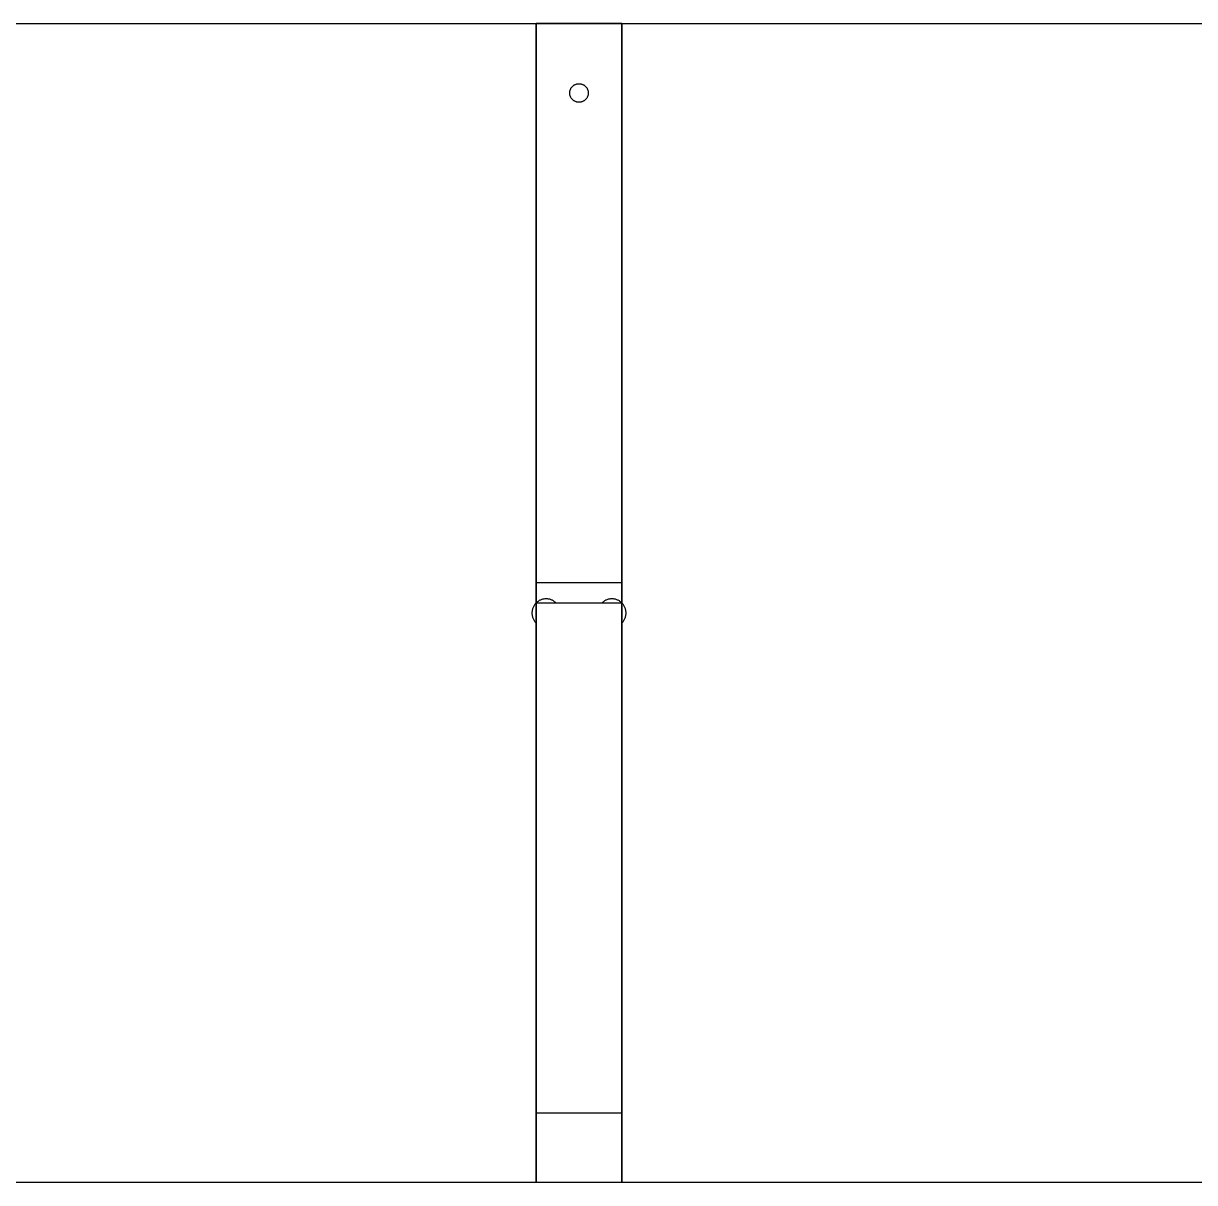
# Model space of a CAD drawing. Header units: millimetres. Extents: x -2413 to 2045, y 155 to 1956.
# Drawn here: x -1427.9 to -1175.3, y 154.9 to 404.9 of the extents above; entities that cross this region are included whole.
import ezdxf

# ---------------------------------------------------------------- set-up
doc = ezdxf.new("R2010")
doc.units = ezdxf.units.MM
doc.header["$MEASUREMENT"] = 0
doc.layers.add('Default', color=18, linetype='Continuous', true_color=0x000000)

msp = doc.modelspace()

# ---------------------------------------------------------------- linework, layer by layer
at = {"layer": 'Default'}
for points in [[(-2413.44, 404.9, 383.87), (-1673.44, 404.9, 383.87), (-933.44, 404.9, 383.87), (-750.76, 404.9, 383.87), (-568.07, 404.9, 383.87)], [(-2413.44, 404.9, 365.37), (-1673.44, 404.9, 365.37), (-933.44, 404.9, 365.37), (-750.76, 404.9, 365.37), (-568.07, 404.9, 365.37)], [(-2413.44, 404.9, 1480), (-1673.44, 404.9, 1480), (-933.44, 404.9, 1480), (-750.76, 404.9, 1480), (-568.07, 404.9, 1480)], [(-2413.44, 404.9, 1461.5), (-1673.44, 404.9, 1461.5), (-933.44, 404.9, 1461.5), (-750.76, 404.9, 1461.5), (-568.07, 404.9, 1461.5)], [(-2413.44, 404.9, 18.5), (-1673.44, 404.9, 18.5), (-933.44, 404.9, 18.5), (-750.76, 404.9, 18.5), (-568.07, 404.9, 18.5)], [(-2413.44, 404.9), (-1673.44, 404.9), (-933.44, 404.9), (-750.76, 404.9), (-568.07, 404.9)], [(-2413.44, 404.9, 1114.62), (-1673.44, 404.9, 1114.62), (-933.44, 404.9, 1114.62), (-750.76, 404.9, 1114.62), (-568.07, 404.9, 1114.62)], [(-2413.44, 404.9, 1096.12), (-1673.44, 404.9, 1096.12), (-933.44, 404.9, 1096.12), (-750.76, 404.9, 1096.12), (-568.07, 404.9, 1096.12)], [(-2413.44, 404.9, 749.25), (-1673.44, 404.9, 749.25), (-933.44, 404.9, 749.25), (-750.76, 404.9, 749.25), (-568.07, 404.9, 749.25)], [(-2413.44, 404.9, 730.75), (-1673.44, 404.9, 730.75), (-933.44, 404.9, 730.75), (-750.76, 404.9, 730.75), (-568.07, 404.9, 730.75)]]:
    msp.add_open_spline(points, degree=2, knots=[5337.092733, 5337.092733, 5337.092733, 6817.092733, 6817.092733, 7182.467733, 7182.467733, 7182.467733], dxfattribs=at)
at = {"layer": 'Default', "color": 2, "true_color": 0xffff00}
for points in [[(-1298.82, 404.9, 1461.5), (-1308.07, 404.9, 1461.5), (-1317.32, 404.9, 1461.5)], [(-1317.32, 284.22, 1461.5), (-1317.32, 344.56, 1461.5), (-1317.32, 404.9, 1461.5)], [(-1298.82, 404.9, 1114.62), (-1308.07, 404.9, 1114.62), (-1317.32, 404.9, 1114.62)], [(-1317.32, 404.9, 1461.5), (-1317.32, 404.9, 1288.06), (-1317.32, 404.9, 1114.62)], [(-1317.32, 404.9, 1114.62), (-1317.32, 344.56, 1114.62), (-1317.32, 284.22, 1114.62)], [(-1298.82, 404.9, 1096.12), (-1308.07, 404.9, 1096.12), (-1317.32, 404.9, 1096.12)], [(-1317.32, 284.22, 1096.12), (-1317.32, 344.56, 1096.12), (-1317.32, 404.9, 1096.12)], [(-1298.82, 404.9, 749.25), (-1308.07, 404.9, 749.25), (-1317.32, 404.9, 749.25)], [(-1317.32, 404.9, 1096.12), (-1317.32, 404.9, 922.69), (-1317.32, 404.9, 749.25)], [(-1317.32, 404.9, 749.25), (-1317.32, 344.56, 749.25), (-1317.32, 284.22, 749.25)], [(-1298.82, 404.9, 730.75), (-1308.07, 404.9, 730.75), (-1317.32, 404.9, 730.75)], [(-1317.32, 284.22, 730.75), (-1317.32, 344.56, 730.75), (-1317.32, 404.9, 730.75)], [(-1298.82, 404.9, 383.87), (-1308.07, 404.9, 383.87), (-1317.32, 404.9, 383.87)], [(-1317.32, 404.9, 730.75), (-1317.32, 404.9, 557.31), (-1317.32, 404.9, 383.87)], [(-1317.32, 404.9, 383.87), (-1317.32, 344.56, 383.87), (-1317.32, 284.22, 383.87)], [(-1298.82, 404.9, 365.37), (-1308.07, 404.9, 365.37), (-1317.32, 404.9, 365.37)], [(-1317.32, 284.22, 365.37), (-1317.32, 344.56, 365.37), (-1317.32, 404.9, 365.37)], [(-1298.82, 404.9, 18.5), (-1308.07, 404.9, 18.5), (-1317.32, 404.9, 18.5)], [(-1317.32, 404.9, 365.37), (-1317.32, 404.9, 191.94), (-1317.32, 404.9, 18.5)], [(-1317.32, 404.9, 18.5), (-1317.32, 344.56, 18.5), (-1317.32, 284.22, 18.5)], [(-1298.82, 284.22, 1461.5), (-1298.82, 344.56, 1461.5), (-1298.82, 404.9, 1461.5)], [(-1298.82, 404.9, 1461.5), (-1298.82, 404.9, 1288.06), (-1298.82, 404.9, 1114.62)], [(-1298.82, 404.9, 1114.62), (-1298.82, 344.56, 1114.62), (-1298.82, 284.22, 1114.62)], [(-1298.82, 284.22, 1096.12), (-1298.82, 344.56, 1096.12), (-1298.82, 404.9, 1096.12)], [(-1298.82, 404.9, 1096.12), (-1298.82, 404.9, 922.69), (-1298.82, 404.9, 749.25)], [(-1298.82, 404.9, 749.25), (-1298.82, 344.56, 749.25), (-1298.82, 284.22, 749.25)], [(-1298.82, 284.22, 730.75), (-1298.82, 344.56, 730.75), (-1298.82, 404.9, 730.75)], [(-1298.82, 404.9, 730.75), (-1298.82, 404.9, 557.31), (-1298.82, 404.9, 383.87)], [(-1298.82, 404.9, 383.87), (-1298.82, 344.56, 383.87), (-1298.82, 284.22, 383.87)], [(-1298.82, 284.22, 365.37), (-1298.82, 344.56, 365.37), (-1298.82, 404.9, 365.37)], [(-1298.82, 404.9, 365.37), (-1298.82, 404.9, 191.94), (-1298.82, 404.9, 18.5)], [(-1298.82, 404.9, 18.5), (-1298.82, 344.56, 18.5), (-1298.82, 284.22, 18.5)], [(-1298.82, 284.22, 18.5), (-1308.07, 284.22, 18.5), (-1317.32, 284.22, 18.5)], [(-1298.82, 284.22, 1461.5), (-1308.07, 284.22, 1461.5), (-1317.32, 284.22, 1461.5)], [(-1298.82, 284.22, 1114.62), (-1308.07, 284.22, 1114.62), (-1317.32, 284.22, 1114.62)], [(-1298.82, 284.22, 1096.12), (-1308.07, 284.22, 1096.12), (-1317.32, 284.22, 1096.12)], [(-1298.82, 284.22, 749.25), (-1308.07, 284.22, 749.25), (-1317.32, 284.22, 749.25)], [(-1298.82, 284.22, 730.75), (-1308.07, 284.22, 730.75), (-1317.32, 284.22, 730.75)], [(-1298.82, 284.22, 383.87), (-1308.07, 284.22, 383.87), (-1317.32, 284.22, 383.87)], [(-1298.82, 284.22, 365.37), (-1308.07, 284.22, 365.37), (-1317.32, 284.22, 365.37)], [(-1298.82, 279.9, 14.19), (-1308.07, 279.9, 14.19), (-1317.32, 279.9, 14.19)], [(-1298.82, 279.9), (-1308.07, 279.9), (-1317.32, 279.9)], [(-1317.32, 279.9, 14.19), (-1317.32, 279.9, 7.09), (-1317.32, 279.9)], [(-1317.32, 279.9), (-1317.32, 217.4), (-1317.32, 154.9)], [(-1298.82, 279.9, 1480), (-1308.07, 279.9, 1480), (-1317.32, 279.9, 1480)], [(-1317.32, 154.9, 1480), (-1317.32, 217.4, 1480), (-1317.32, 279.9, 1480)], [(-1298.82, 279.9, 1465.81), (-1308.07, 279.9, 1465.81), (-1317.32, 279.9, 1465.81)], [(-1317.32, 279.9, 1480), (-1317.32, 279.9, 1472.91), (-1317.32, 279.9, 1465.81)], [(-1298.82, 279.9, 1110.31), (-1308.07, 279.9, 1110.31), (-1317.32, 279.9, 1110.31)], [(-1298.82, 279.9, 1100.44), (-1308.07, 279.9, 1100.44), (-1317.32, 279.9, 1100.44)], [(-1317.32, 279.9, 1110.31), (-1317.32, 279.9, 1105.38), (-1317.32, 279.9, 1100.44)], [(-1298.82, 279.9, 744.94), (-1308.07, 279.9, 744.94), (-1317.32, 279.9, 744.94)], [(-1298.82, 279.9, 735.06), (-1308.07, 279.9, 735.06), (-1317.32, 279.9, 735.06)], [(-1317.32, 279.9, 744.94), (-1317.32, 279.9, 740), (-1317.32, 279.9, 735.06)], [(-1298.82, 279.9, 379.56), (-1308.07, 279.9, 379.56), (-1317.32, 279.9, 379.56)], [(-1298.82, 279.9, 369.69), (-1308.07, 279.9, 369.69), (-1317.32, 279.9, 369.69)], [(-1317.32, 279.9, 379.56), (-1317.32, 279.9, 374.62), (-1317.32, 279.9, 369.69)], [(-1298.82, 279.9, 14.19), (-1298.82, 279.9, 7.09), (-1298.82, 279.9)], [(-1298.82, 279.9), (-1298.82, 217.4), (-1298.82, 154.9)], [(-1298.82, 154.9, 1480), (-1298.82, 217.4, 1480), (-1298.82, 279.9, 1480)], [(-1298.82, 279.9, 1480), (-1298.82, 279.9, 1472.91), (-1298.82, 279.9, 1465.81)], [(-1298.82, 279.9, 1110.31), (-1298.82, 279.9, 1105.38), (-1298.82, 279.9, 1100.44)], [(-1298.82, 279.9, 744.94), (-1298.82, 279.9, 740), (-1298.82, 279.9, 735.06)], [(-1298.82, 279.9, 379.56), (-1298.82, 279.9, 374.62), (-1298.82, 279.9, 369.69)], [(-1298.82, 169.9, 1456.4), (-1308.07, 169.9, 1456.4), (-1317.32, 169.9, 1456.4)], [(-1298.82, 169.9, 1091.03), (-1308.07, 169.9, 1091.03), (-1317.32, 169.9, 1091.03)], [(-1298.82, 169.9, 725.65), (-1308.07, 169.9, 725.65), (-1317.32, 169.9, 725.65)], [(-1298.82, 169.9, 360.28), (-1308.07, 169.9, 360.28), (-1317.32, 169.9, 360.28)], [(-1298.82, 154.9), (-1308.07, 154.9), (-1317.32, 154.9)], [(-1298.82, 154.9, 1480), (-1308.07, 154.9, 1480), (-1317.32, 154.9, 1480)]]:
    msp.add_open_spline(points, degree=2, dxfattribs=at)
at = {"layer": 'Default'}
for points, weights, knots in [([(-1310.07, 389.9, 1480), (-1310.07, 387.9, 1480), (-1308.07, 387.9, 1480), (-1306.07, 387.9, 1480), (-1306.07, 389.9, 1480), (-1306.07, 391.9, 1480), (-1308.07, 391.9, 1480), (-1310.07, 391.9, 1480), (-1310.07, 389.9, 1480)], [1, 0.707106781187, 1, 0.707106781187, 1, 0.707106781187, 1, 0.707106781187, 1], [7944.617278, 7944.617278, 7944.617278, 7947.75887, 7947.75887, 7950.900463, 7950.900463, 7954.042056, 7954.042056, 7957.183648, 7957.183648, 7957.183648]), ([(-1310.07, 389.9, 1461.5), (-1310.07, 387.9, 1461.5), (-1308.07, 387.9, 1461.5), (-1306.07, 387.9, 1461.5), (-1306.07, 389.9, 1461.5), (-1306.07, 391.9, 1461.5), (-1308.07, 391.9, 1461.5), (-1310.07, 391.9, 1461.5), (-1310.07, 389.9, 1461.5)], [1, 0.707106781187, 1, 0.707106781187, 1, 0.707106781187, 1, 0.707106781187, 1], [7944.617278, 7944.617278, 7944.617278, 7947.75887, 7947.75887, 7950.900463, 7950.900463, 7954.042056, 7954.042056, 7957.183648, 7957.183648, 7957.183648]), ([(-1310.07, 389.9, 18.5), (-1310.07, 387.9, 18.5), (-1308.07, 387.9, 18.5), (-1306.07, 387.9, 18.5), (-1306.07, 389.9, 18.5), (-1306.07, 391.9, 18.5), (-1308.07, 391.9, 18.5), (-1310.07, 391.9, 18.5), (-1310.07, 389.9, 18.5)], [1, 0.707106781187, 1, 0.707106781187, 1, 0.707106781187, 1, 0.707106781187, 1], [7944.617278, 7944.617278, 7944.617278, 7947.75887, 7947.75887, 7950.900463, 7950.900463, 7954.042056, 7954.042056, 7957.183648, 7957.183648, 7957.183648]), ([(-1310.07, 389.9), (-1310.07, 387.9), (-1308.07, 387.9), (-1306.07, 387.9), (-1306.07, 389.9), (-1306.07, 391.9), (-1308.07, 391.9), (-1310.07, 391.9), (-1310.07, 389.9)], [1, 0.707106781187, 1, 0.707106781187, 1, 0.707106781187, 1, 0.707106781187, 1], [7944.617278, 7944.617278, 7944.617278, 7947.75887, 7947.75887, 7950.900463, 7950.900463, 7954.042056, 7954.042056, 7957.183648, 7957.183648, 7957.183648]), ([(-1313.01, 279.9, 383.87), (-1315.16, 282.06, 383.87), (-1317.32, 279.9, 383.87), (-1319.48, 277.75, 383.87), (-1317.32, 275.59, 383.87)], [1, 0.707106781187, 1, 0.707106781187, 1], [3355.923452, 3355.923452, 3355.923452, 3360.714381, 3360.714381, 3365.50531, 3365.50531, 3365.50531]), ([(-1313.01, 279.9, 365.37), (-1315.16, 282.06, 365.37), (-1317.32, 279.9, 365.37), (-1319.48, 277.75, 365.37), (-1317.32, 275.59, 365.37)], [1, 0.707106781187, 1, 0.707106781187, 1], [3355.923452, 3355.923452, 3355.923452, 3360.714381, 3360.714381, 3365.50531, 3365.50531, 3365.50531]), ([(-1313.01, 279.9, 1480), (-1315.16, 282.06, 1480), (-1317.32, 279.9, 1480), (-1319.48, 277.75, 1480), (-1317.32, 275.59, 1480)], [1, 0.707106781187, 1, 0.707106781187, 1], [3355.923452, 3355.923452, 3355.923452, 3360.714381, 3360.714381, 3365.50531, 3365.50531, 3365.50531]), ([(-1313.01, 279.9, 1461.5), (-1315.16, 282.06, 1461.5), (-1317.32, 279.9, 1461.5), (-1319.48, 277.75, 1461.5), (-1317.32, 275.59, 1461.5)], [1, 0.707106781187, 1, 0.707106781187, 1], [3355.923452, 3355.923452, 3355.923452, 3360.714381, 3360.714381, 3365.50531, 3365.50531, 3365.50531]), ([(-1313.01, 279.9, 18.5), (-1315.16, 282.06, 18.5), (-1317.32, 279.9, 18.5), (-1319.48, 277.75, 18.5), (-1317.32, 275.59, 18.5)], [1, 0.707106781187, 1, 0.707106781187, 1], [3355.923452, 3355.923452, 3355.923452, 3360.714381, 3360.714381, 3365.50531, 3365.50531, 3365.50531]), ([(-1313.01, 279.9), (-1315.16, 282.06), (-1317.32, 279.9), (-1319.48, 277.75), (-1317.32, 275.59)], [1, 0.707106781187, 1, 0.707106781187, 1], [3355.923452, 3355.923452, 3355.923452, 3360.714381, 3360.714381, 3365.50531, 3365.50531, 3365.50531]), ([(-1313.01, 279.9, 1114.62), (-1315.16, 282.06, 1114.62), (-1317.32, 279.9, 1114.62), (-1319.48, 277.75, 1114.62), (-1317.32, 275.59, 1114.62)], [1, 0.707106781187, 1, 0.707106781187, 1], [3355.923452, 3355.923452, 3355.923452, 3360.714381, 3360.714381, 3365.50531, 3365.50531, 3365.50531]), ([(-1313.01, 279.9, 1096.12), (-1315.16, 282.06, 1096.12), (-1317.32, 279.9, 1096.12), (-1319.48, 277.75, 1096.12), (-1317.32, 275.59, 1096.12)], [1, 0.707106781187, 1, 0.707106781187, 1], [3355.923452, 3355.923452, 3355.923452, 3360.714381, 3360.714381, 3365.50531, 3365.50531, 3365.50531]), ([(-1313.01, 279.9, 749.25), (-1315.16, 282.06, 749.25), (-1317.32, 279.9, 749.25), (-1319.48, 277.75, 749.25), (-1317.32, 275.59, 749.25)], [1, 0.707106781187, 1, 0.707106781187, 1], [3355.923452, 3355.923452, 3355.923452, 3360.714381, 3360.714381, 3365.50531, 3365.50531, 3365.50531]), ([(-1313.01, 279.9, 730.75), (-1315.16, 282.06, 730.75), (-1317.32, 279.9, 730.75), (-1319.48, 277.75, 730.75), (-1317.32, 275.59, 730.75)], [1, 0.707106781187, 1, 0.707106781187, 1], [3355.923452, 3355.923452, 3355.923452, 3360.714381, 3360.714381, 3365.50531, 3365.50531, 3365.50531]), ([(-1298.82, 275.59, 383.87), (-1296.66, 277.75, 383.87), (-1298.82, 279.9, 383.87), (-1300.98, 282.06, 383.87), (-1303.13, 279.9, 383.87)], [1, 0.707106781187, 1, 0.707106781187, 1], [3336.468297, 3336.468297, 3336.468297, 3341.259226, 3341.259226, 3346.050155, 3346.050155, 3346.050155]), ([(-1298.82, 275.59, 365.37), (-1296.66, 277.75, 365.37), (-1298.82, 279.9, 365.37), (-1300.98, 282.06, 365.37), (-1303.13, 279.9, 365.37)], [1, 0.707106781187, 1, 0.707106781187, 1], [3336.468297, 3336.468297, 3336.468297, 3341.259226, 3341.259226, 3346.050155, 3346.050155, 3346.050155]), ([(-1298.82, 275.59, 1480), (-1296.66, 277.75, 1480), (-1298.82, 279.9, 1480), (-1300.98, 282.06, 1480), (-1303.13, 279.9, 1480)], [1, 0.707106781187, 1, 0.707106781187, 1], [3336.468297, 3336.468297, 3336.468297, 3341.259226, 3341.259226, 3346.050155, 3346.050155, 3346.050155]), ([(-1298.82, 275.59, 1461.5), (-1296.66, 277.75, 1461.5), (-1298.82, 279.9, 1461.5), (-1300.98, 282.06, 1461.5), (-1303.13, 279.9, 1461.5)], [1, 0.707106781187, 1, 0.707106781187, 1], [3336.468297, 3336.468297, 3336.468297, 3341.259226, 3341.259226, 3346.050155, 3346.050155, 3346.050155]), ([(-1298.82, 275.59, 18.5), (-1296.66, 277.75, 18.5), (-1298.82, 279.9, 18.5), (-1300.98, 282.06, 18.5), (-1303.13, 279.9, 18.5)], [1, 0.707106781187, 1, 0.707106781187, 1], [3336.468297, 3336.468297, 3336.468297, 3341.259226, 3341.259226, 3346.050155, 3346.050155, 3346.050155]), ([(-1298.82, 275.59), (-1296.66, 277.75), (-1298.82, 279.9), (-1300.98, 282.06), (-1303.13, 279.9)], [1, 0.707106781187, 1, 0.707106781187, 1], [3336.468297, 3336.468297, 3336.468297, 3341.259226, 3341.259226, 3346.050155, 3346.050155, 3346.050155]), ([(-1298.82, 275.59, 1114.62), (-1296.66, 277.75, 1114.62), (-1298.82, 279.9, 1114.62), (-1300.98, 282.06, 1114.62), (-1303.13, 279.9, 1114.62)], [1, 0.707106781187, 1, 0.707106781187, 1], [3336.468297, 3336.468297, 3336.468297, 3341.259226, 3341.259226, 3346.050155, 3346.050155, 3346.050155]), ([(-1298.82, 275.59, 1096.12), (-1296.66, 277.75, 1096.12), (-1298.82, 279.9, 1096.12), (-1300.98, 282.06, 1096.12), (-1303.13, 279.9, 1096.12)], [1, 0.707106781187, 1, 0.707106781187, 1], [3336.468297, 3336.468297, 3336.468297, 3341.259226, 3341.259226, 3346.050155, 3346.050155, 3346.050155]), ([(-1298.82, 275.59, 749.25), (-1296.66, 277.75, 749.25), (-1298.82, 279.9, 749.25), (-1300.98, 282.06, 749.25), (-1303.13, 279.9, 749.25)], [1, 0.707106781187, 1, 0.707106781187, 1], [3336.468297, 3336.468297, 3336.468297, 3341.259226, 3341.259226, 3346.050155, 3346.050155, 3346.050155]), ([(-1298.82, 275.59, 730.75), (-1296.66, 277.75, 730.75), (-1298.82, 279.9, 730.75), (-1300.98, 282.06, 730.75), (-1303.13, 279.9, 730.75)], [1, 0.707106781187, 1, 0.707106781187, 1], [3336.468297, 3336.468297, 3336.468297, 3341.259226, 3341.259226, 3346.050155, 3346.050155, 3346.050155])]:
    msp.add_rational_spline(points, weights, degree=2, knots=knots, dxfattribs=at)
for points in [[(-1310.07, 389.9, 1480), (-1310.07, 389.9, 1470.75), (-1310.07, 389.9, 1461.5)], [(-1310.07, 389.9, 18.5), (-1310.07, 389.9, 9.25), (-1310.07, 389.9)], [(-1303.13, 279.9, 383.87), (-1308.07, 279.9, 383.87), (-1313.01, 279.9, 383.87)], [(-1313.01, 279.9, 383.87), (-1313.01, 279.9, 374.62), (-1313.01, 279.9, 365.37)], [(-1303.13, 279.9, 365.37), (-1308.07, 279.9, 365.37), (-1313.01, 279.9, 365.37)], [(-1303.13, 279.9, 1480), (-1308.07, 279.9, 1480), (-1313.01, 279.9, 1480)], [(-1313.01, 279.9, 1480), (-1313.01, 279.9, 1470.75), (-1313.01, 279.9, 1461.5)], [(-1303.13, 279.9, 1461.5), (-1308.07, 279.9, 1461.5), (-1313.01, 279.9, 1461.5)], [(-1303.13, 279.9, 18.5), (-1308.07, 279.9, 18.5), (-1313.01, 279.9, 18.5)], [(-1313.01, 279.9, 18.5), (-1313.01, 279.9, 9.25), (-1313.01, 279.9)], [(-1303.13, 279.9), (-1308.07, 279.9), (-1313.01, 279.9)], [(-1303.13, 279.9, 1114.62), (-1308.07, 279.9, 1114.62), (-1313.01, 279.9, 1114.62)], [(-1313.01, 279.9, 1114.62), (-1313.01, 279.9, 1105.37), (-1313.01, 279.9, 1096.12)], [(-1303.13, 279.9, 1096.12), (-1308.07, 279.9, 1096.12), (-1313.01, 279.9, 1096.12)], [(-1303.13, 279.9, 749.25), (-1308.07, 279.9, 749.25), (-1313.01, 279.9, 749.25)], [(-1313.01, 279.9, 749.25), (-1313.01, 279.9, 740), (-1313.01, 279.9, 730.75)], [(-1303.13, 279.9, 730.75), (-1308.07, 279.9, 730.75), (-1313.01, 279.9, 730.75)], [(-1303.13, 279.9, 383.87), (-1303.13, 279.9, 374.62), (-1303.13, 279.9, 365.37)], [(-1303.13, 279.9, 1480), (-1303.13, 279.9, 1470.75), (-1303.13, 279.9, 1461.5)], [(-1303.13, 279.9, 18.5), (-1303.13, 279.9, 9.25), (-1303.13, 279.9)], [(-1303.13, 279.9, 1114.62), (-1303.13, 279.9, 1105.37), (-1303.13, 279.9, 1096.12)], [(-1303.13, 279.9, 749.25), (-1303.13, 279.9, 740), (-1303.13, 279.9, 730.75)], [(-1317.32, 275.59, 383.87), (-1317.32, 275.59, 374.62), (-1317.32, 275.59, 365.37)], [(-1317.32, 275.59, 383.87), (-1317.32, 215.25, 383.87), (-1317.32, 154.9, 383.87)], [(-1317.32, 275.59, 365.37), (-1317.32, 215.25, 365.37), (-1317.32, 154.9, 365.37)], [(-1317.32, 275.59, 1480), (-1317.32, 275.59, 1470.75), (-1317.32, 275.59, 1461.5)], [(-1317.32, 275.59, 1480), (-1317.32, 215.25, 1480), (-1317.32, 154.9, 1480)], [(-1317.32, 275.59, 1461.5), (-1317.32, 215.25, 1461.5), (-1317.32, 154.9, 1461.5)], [(-1317.32, 275.59, 18.5), (-1317.32, 275.59, 9.25), (-1317.32, 275.59)], [(-1317.32, 275.59, 18.5), (-1317.32, 215.25, 18.5), (-1317.32, 154.9, 18.5)], [(-1317.32, 275.59), (-1317.32, 215.25), (-1317.32, 154.9)], [(-1317.32, 275.59, 1114.62), (-1317.32, 275.59, 1105.37), (-1317.32, 275.59, 1096.12)], [(-1317.32, 275.59, 1114.62), (-1317.32, 215.25, 1114.62), (-1317.32, 154.9, 1114.62)], [(-1317.32, 275.59, 1096.12), (-1317.32, 215.25, 1096.12), (-1317.32, 154.9, 1096.12)], [(-1317.32, 275.59, 749.25), (-1317.32, 275.59, 740), (-1317.32, 275.59, 730.75)], [(-1317.32, 275.59, 749.25), (-1317.32, 215.25, 749.25), (-1317.32, 154.9, 749.25)], [(-1317.32, 275.59, 730.75), (-1317.32, 215.25, 730.75), (-1317.32, 154.9, 730.75)], [(-1298.82, 154.9, 383.87), (-1298.82, 215.25, 383.87), (-1298.82, 275.59, 383.87)], [(-1298.82, 275.59, 383.87), (-1298.82, 275.59, 374.62), (-1298.82, 275.59, 365.37)], [(-1298.82, 154.9, 365.37), (-1298.82, 215.25, 365.37), (-1298.82, 275.59, 365.37)], [(-1298.82, 154.9, 1480), (-1298.82, 215.25, 1480), (-1298.82, 275.59, 1480)], [(-1298.82, 275.59, 1480), (-1298.82, 275.59, 1470.75), (-1298.82, 275.59, 1461.5)], [(-1298.82, 154.9, 1461.5), (-1298.82, 215.25, 1461.5), (-1298.82, 275.59, 1461.5)], [(-1298.82, 154.9, 18.5), (-1298.82, 215.25, 18.5), (-1298.82, 275.59, 18.5)], [(-1298.82, 275.59, 18.5), (-1298.82, 275.59, 9.25), (-1298.82, 275.59)], [(-1298.82, 154.9), (-1298.82, 215.25), (-1298.82, 275.59)], [(-1298.82, 154.9, 1114.62), (-1298.82, 215.25, 1114.62), (-1298.82, 275.59, 1114.62)], [(-1298.82, 275.59, 1114.62), (-1298.82, 275.59, 1105.37), (-1298.82, 275.59, 1096.12)], [(-1298.82, 154.9, 1096.12), (-1298.82, 215.25, 1096.12), (-1298.82, 275.59, 1096.12)], [(-1298.82, 154.9, 749.25), (-1298.82, 215.25, 749.25), (-1298.82, 275.59, 749.25)], [(-1298.82, 275.59, 749.25), (-1298.82, 275.59, 740), (-1298.82, 275.59, 730.75)], [(-1298.82, 154.9, 730.75), (-1298.82, 215.25, 730.75), (-1298.82, 275.59, 730.75)], [(-1317.32, 154.9, 383.87), (-1490.76, 154.9, 383.87), (-1664.19, 154.9, 383.87)], [(-1317.32, 154.9, 365.37), (-1490.76, 154.9, 365.37), (-1664.19, 154.9, 365.37)], [(-1317.32, 154.9, 1480), (-1490.76, 154.9, 1480), (-1664.19, 154.9, 1480)], [(-1317.32, 154.9, 1461.5), (-1490.76, 154.9, 1461.5), (-1664.19, 154.9, 1461.5)], [(-1317.32, 154.9, 18.5), (-1490.76, 154.9, 18.5), (-1664.19, 154.9, 18.5)], [(-1317.32, 154.9), (-1490.76, 154.9), (-1664.19, 154.9)], [(-1317.32, 154.9, 1114.62), (-1490.76, 154.9, 1114.62), (-1664.19, 154.9, 1114.62)], [(-1317.32, 154.9, 1096.12), (-1490.76, 154.9, 1096.12), (-1664.19, 154.9, 1096.12)], [(-1317.32, 154.9, 749.25), (-1490.76, 154.9, 749.25), (-1664.19, 154.9, 749.25)], [(-1317.32, 154.9, 730.75), (-1490.76, 154.9, 730.75), (-1664.19, 154.9, 730.75)], [(-1317.32, 154.9, 383.87), (-1317.32, 154.9, 374.62), (-1317.32, 154.9, 365.37)], [(-1317.32, 154.9, 1480), (-1317.32, 154.9, 1470.75), (-1317.32, 154.9, 1461.5)], [(-1317.32, 154.9, 18.5), (-1317.32, 154.9, 9.25), (-1317.32, 154.9)], [(-1317.32, 154.9, 1114.62), (-1317.32, 154.9, 1105.37), (-1317.32, 154.9, 1096.12)], [(-1317.32, 154.9, 749.25), (-1317.32, 154.9, 740), (-1317.32, 154.9, 730.75)], [(-951.94, 154.9, 383.87), (-1125.38, 154.9, 383.87), (-1298.82, 154.9, 383.87)], [(-1298.82, 154.9, 383.87), (-1298.82, 154.9, 374.62), (-1298.82, 154.9, 365.37)], [(-951.94, 154.9, 365.37), (-1125.38, 154.9, 365.37), (-1298.82, 154.9, 365.37)], [(-951.94, 154.9, 1480), (-1125.38, 154.9, 1480), (-1298.82, 154.9, 1480)], [(-1298.82, 154.9, 1480), (-1298.82, 154.9, 1470.75), (-1298.82, 154.9, 1461.5)], [(-951.94, 154.9, 1461.5), (-1125.38, 154.9, 1461.5), (-1298.82, 154.9, 1461.5)], [(-951.94, 154.9, 18.5), (-1125.38, 154.9, 18.5), (-1298.82, 154.9, 18.5)], [(-1298.82, 154.9, 18.5), (-1298.82, 154.9, 9.25), (-1298.82, 154.9)], [(-951.94, 154.9), (-1125.38, 154.9), (-1298.82, 154.9)], [(-951.94, 154.9, 1114.62), (-1125.38, 154.9, 1114.62), (-1298.82, 154.9, 1114.62)], [(-1298.82, 154.9, 1114.62), (-1298.82, 154.9, 1105.37), (-1298.82, 154.9, 1096.12)], [(-951.94, 154.9, 1096.12), (-1125.38, 154.9, 1096.12), (-1298.82, 154.9, 1096.12)], [(-951.94, 154.9, 749.25), (-1125.38, 154.9, 749.25), (-1298.82, 154.9, 749.25)], [(-1298.82, 154.9, 749.25), (-1298.82, 154.9, 740), (-1298.82, 154.9, 730.75)], [(-951.94, 154.9, 730.75), (-1125.38, 154.9, 730.75), (-1298.82, 154.9, 730.75)]]:
    msp.add_open_spline(points, degree=2, dxfattribs=at)
at = {"layer": 'Default', "color": 2, "true_color": 0xffff00, "extrusion": (1, 0, 0)}
for points, weights, knots in [([(-1317.32, 284.22, 18.5), (-1317.32, 282.06, 20.66), (-1317.32, 279.9, 18.5), (-1317.32, 277.75, 16.34), (-1317.32, 279.9, 14.19)], [1, 0.707106781187, 1, 0.707106781187, 1], [4208.059381, 4208.059381, 4208.059381, 4212.85031, 4212.85031, 4217.641239, 4217.641239, 4217.641239]), ([(-1317.32, 279.9, 1465.81), (-1317.32, 277.75, 1463.66), (-1317.32, 279.9, 1461.5), (-1317.32, 282.06, 1459.34), (-1317.32, 284.22, 1461.5)], [1, 0.707106781187, 1, 0.707106781187, 1], [5976.014536, 5976.014536, 5976.014536, 5980.805465, 5980.805465, 5985.596394, 5985.596394, 5985.596394]), ([(-1317.32, 284.22, 383.87), (-1317.32, 282.06, 386.03), (-1317.32, 279.9, 383.87), (-1317.32, 277.75, 381.72), (-1317.32, 279.9, 379.56)], [1, 0.707106781187, 1, 0.707106781187, 1], [7808.41531, 7808.41531, 7808.41531, 7813.206239, 7813.206239, 7817.997168, 7817.997168, 7817.997168]), ([(-1298.82, 284.22, 18.5), (-1298.82, 282.06, 20.66), (-1298.82, 279.9, 18.5), (-1298.82, 277.75, 16.34), (-1298.82, 279.9, 14.19)], [1, 0.707106781187, 1, 0.707106781187, 1], [4208.059381, 4208.059381, 4208.059381, 4212.85031, 4212.85031, 4217.641239, 4217.641239, 4217.641239]), ([(-1298.82, 279.9, 1465.81), (-1298.82, 277.75, 1463.66), (-1298.82, 279.9, 1461.5), (-1298.82, 282.06, 1459.34), (-1298.82, 284.22, 1461.5)], [1, 0.707106781187, 1, 0.707106781187, 1], [5976.014536, 5976.014536, 5976.014536, 5980.805465, 5980.805465, 5985.596394, 5985.596394, 5985.596394]), ([(-1298.82, 284.22, 383.87), (-1298.82, 282.06, 386.03), (-1298.82, 279.9, 383.87), (-1298.82, 277.75, 381.72), (-1298.82, 279.9, 379.56)], [1, 0.707106781187, 1, 0.707106781187, 1], [7808.41531, 7808.41531, 7808.41531, 7813.206239, 7813.206239, 7817.997168, 7817.997168, 7817.997168]), ([(-1317.32, 169.9, 1456.4), (-1317.32, 172.4, 1456.4), (-1317.32, 172.4, 1458.9), (-1317.32, 172.4, 1461.4), (-1317.32, 169.9, 1461.4), (-1317.32, 167.4, 1461.4), (-1317.32, 167.4, 1458.9), (-1317.32, 167.4, 1456.4), (-1317.32, 169.9, 1456.4)], [1, 0.707106781187, 1, 0.707106781187, 1, 0.707106781187, 1, 0.707106781187, 1], [8425.70062, 8425.70062, 8425.70062, 8429.627611, 8429.627611, 8433.554602, 8433.554602, 8437.481593, 8437.481593, 8441.408583, 8441.408583, 8441.408583]), ([(-1317.32, 169.9, 1091.03), (-1317.32, 172.4, 1091.03), (-1317.32, 172.4, 1093.53), (-1317.32, 172.4, 1096.03), (-1317.32, 169.9, 1096.03), (-1317.32, 167.4, 1096.03), (-1317.32, 167.4, 1093.53), (-1317.32, 167.4, 1091.03), (-1317.32, 169.9, 1091.03)], [1, 0.707106781187, 1, 0.707106781187, 1, 0.707106781187, 1, 0.707106781187, 1], [8441.408583, 8441.408583, 8441.408583, 8445.335574, 8445.335574, 8449.262565, 8449.262565, 8453.189556, 8453.189556, 8457.116547, 8457.116547, 8457.116547]), ([(-1317.32, 169.9, 725.65), (-1317.32, 172.4, 725.65), (-1317.32, 172.4, 728.15), (-1317.32, 172.4, 730.65), (-1317.32, 169.9, 730.65), (-1317.32, 167.4, 730.65), (-1317.32, 167.4, 728.15), (-1317.32, 167.4, 725.65), (-1317.32, 169.9, 725.65)], [1, 0.707106781187, 1, 0.707106781187, 1, 0.707106781187, 1, 0.707106781187, 1], [8457.116547, 8457.116547, 8457.116547, 8461.043538, 8461.043538, 8464.970528, 8464.970528, 8468.897519, 8468.897519, 8472.82451, 8472.82451, 8472.82451]), ([(-1317.32, 169.9, 360.28), (-1317.32, 172.4, 360.28), (-1317.32, 172.4, 362.78), (-1317.32, 172.4, 365.28), (-1317.32, 169.9, 365.28), (-1317.32, 167.4, 365.28), (-1317.32, 167.4, 362.78), (-1317.32, 167.4, 360.28), (-1317.32, 169.9, 360.28)], [1, 0.707106781187, 1, 0.707106781187, 1, 0.707106781187, 1, 0.707106781187, 1], [8472.82451, 8472.82451, 8472.82451, 8476.751501, 8476.751501, 8480.678492, 8480.678492, 8484.605482, 8484.605482, 8488.532473, 8488.532473, 8488.532473]), ([(-1298.82, 169.9, 1456.4), (-1298.82, 172.4, 1456.4), (-1298.82, 172.4, 1458.9), (-1298.82, 172.4, 1461.4), (-1298.82, 169.9, 1461.4), (-1298.82, 167.4, 1461.4), (-1298.82, 167.4, 1458.9), (-1298.82, 167.4, 1456.4), (-1298.82, 169.9, 1456.4)], [1, 0.707106781187, 1, 0.707106781187, 1, 0.707106781187, 1, 0.707106781187, 1], [8425.70062, 8425.70062, 8425.70062, 8429.627611, 8429.627611, 8433.554602, 8433.554602, 8437.481593, 8437.481593, 8441.408583, 8441.408583, 8441.408583]), ([(-1298.82, 169.9, 1091.03), (-1298.82, 172.4, 1091.03), (-1298.82, 172.4, 1093.53), (-1298.82, 172.4, 1096.03), (-1298.82, 169.9, 1096.03), (-1298.82, 167.4, 1096.03), (-1298.82, 167.4, 1093.53), (-1298.82, 167.4, 1091.03), (-1298.82, 169.9, 1091.03)], [1, 0.707106781187, 1, 0.707106781187, 1, 0.707106781187, 1, 0.707106781187, 1], [8441.408583, 8441.408583, 8441.408583, 8445.335574, 8445.335574, 8449.262565, 8449.262565, 8453.189556, 8453.189556, 8457.116547, 8457.116547, 8457.116547]), ([(-1298.82, 169.9, 725.65), (-1298.82, 172.4, 725.65), (-1298.82, 172.4, 728.15), (-1298.82, 172.4, 730.65), (-1298.82, 169.9, 730.65), (-1298.82, 167.4, 730.65), (-1298.82, 167.4, 728.15), (-1298.82, 167.4, 725.65), (-1298.82, 169.9, 725.65)], [1, 0.707106781187, 1, 0.707106781187, 1, 0.707106781187, 1, 0.707106781187, 1], [8457.116547, 8457.116547, 8457.116547, 8461.043538, 8461.043538, 8464.970528, 8464.970528, 8468.897519, 8468.897519, 8472.82451, 8472.82451, 8472.82451]), ([(-1298.82, 169.9, 360.28), (-1298.82, 172.4, 360.28), (-1298.82, 172.4, 362.78), (-1298.82, 172.4, 365.28), (-1298.82, 169.9, 365.28), (-1298.82, 167.4, 365.28), (-1298.82, 167.4, 362.78), (-1298.82, 167.4, 360.28), (-1298.82, 169.9, 360.28)], [1, 0.707106781187, 1, 0.707106781187, 1, 0.707106781187, 1, 0.707106781187, 1], [8472.82451, 8472.82451, 8472.82451, 8476.751501, 8476.751501, 8480.678492, 8480.678492, 8484.605482, 8484.605482, 8488.532473, 8488.532473, 8488.532473])]:
    msp.add_rational_spline(points, weights, degree=2, knots=knots, dxfattribs=at)
at = {"layer": 'Default', "color": 2, "true_color": 0xffff00, "extrusion": (-1, 0, 0)}
for points, knots in [([(-1317.32, 284.22, 1114.62), (-1317.32, 282.06, 1116.78), (-1317.32, 279.9, 1114.62), (-1317.32, 277.75, 1112.47), (-1317.32, 279.9, 1110.31)], [6573.844691, 6573.844691, 6573.844691, 6578.63562, 6578.63562, 6583.426549, 6583.426549, 6583.426549]), ([(-1317.32, 279.9, 1100.44), (-1317.32, 277.75, 1098.28), (-1317.32, 279.9, 1096.12), (-1317.32, 282.06, 1093.97), (-1317.32, 284.22, 1096.12)], [6593.299846, 6593.299846, 6593.299846, 6598.090775, 6598.090775, 6602.881703, 6602.881703, 6602.881703]), ([(-1317.32, 284.22, 749.25), (-1317.32, 282.06, 751.41), (-1317.32, 279.9, 749.25), (-1317.32, 277.75, 747.09), (-1317.32, 279.9, 744.94)], [7191.130001, 7191.130001, 7191.130001, 7195.92093, 7195.92093, 7200.711858, 7200.711858, 7200.711858]), ([(-1317.32, 279.9, 735.06), (-1317.32, 277.75, 732.91), (-1317.32, 279.9, 730.75), (-1317.32, 282.06, 728.59), (-1317.32, 284.22, 730.75)], [7210.585156, 7210.585156, 7210.585156, 7215.376084, 7215.376084, 7220.167013, 7220.167013, 7220.167013]), ([(-1317.32, 279.9, 369.69), (-1317.32, 277.75, 367.53), (-1317.32, 279.9, 365.37), (-1317.32, 282.06, 363.22), (-1317.32, 284.22, 365.37)], [7827.870465, 7827.870465, 7827.870465, 7832.661394, 7832.661394, 7837.452323, 7837.452323, 7837.452323]), ([(-1298.82, 284.22, 1114.62), (-1298.82, 282.06, 1116.78), (-1298.82, 279.9, 1114.62), (-1298.82, 277.75, 1112.47), (-1298.82, 279.9, 1110.31)], [6573.844691, 6573.844691, 6573.844691, 6578.63562, 6578.63562, 6583.426549, 6583.426549, 6583.426549]), ([(-1298.82, 279.9, 1100.44), (-1298.82, 277.75, 1098.28), (-1298.82, 279.9, 1096.12), (-1298.82, 282.06, 1093.97), (-1298.82, 284.22, 1096.12)], [6593.299846, 6593.299846, 6593.299846, 6598.090775, 6598.090775, 6602.881703, 6602.881703, 6602.881703]), ([(-1298.82, 284.22, 749.25), (-1298.82, 282.06, 751.41), (-1298.82, 279.9, 749.25), (-1298.82, 277.75, 747.09), (-1298.82, 279.9, 744.94)], [7191.130001, 7191.130001, 7191.130001, 7195.92093, 7195.92093, 7200.711858, 7200.711858, 7200.711858]), ([(-1298.82, 279.9, 735.06), (-1298.82, 277.75, 732.91), (-1298.82, 279.9, 730.75), (-1298.82, 282.06, 728.59), (-1298.82, 284.22, 730.75)], [7210.585156, 7210.585156, 7210.585156, 7215.376084, 7215.376084, 7220.167013, 7220.167013, 7220.167013]), ([(-1298.82, 279.9, 369.69), (-1298.82, 277.75, 367.53), (-1298.82, 279.9, 365.37), (-1298.82, 282.06, 363.22), (-1298.82, 284.22, 365.37)], [7827.870465, 7827.870465, 7827.870465, 7832.661394, 7832.661394, 7837.452323, 7837.452323, 7837.452323])]:
    msp.add_rational_spline(points, [1, 0.707106781187, 1, 0.707106781187, 1], degree=2, knots=knots, dxfattribs=at)
at = {"layer": 'Default', "color": 2, "true_color": 0xffff00}
for points in [[(-1317.32, 154.9), (-1317.32, 154.9, 557.31), (-1317.32, 154.9, 1114.62), (-1317.32, 154.9, 1297.31), (-1317.32, 154.9, 1480)], [(-1298.82, 154.9), (-1298.82, 154.9, 557.31), (-1298.82, 154.9, 1114.62), (-1298.82, 154.9, 1297.31), (-1298.82, 154.9, 1480)]]:
    msp.add_open_spline(points, degree=2, knots=[4356.827888, 4356.827888, 4356.827888, 5471.452888, 5471.452888, 5836.827888, 5836.827888, 5836.827888], dxfattribs=at)

doc.saveas('drawing.dxf')
